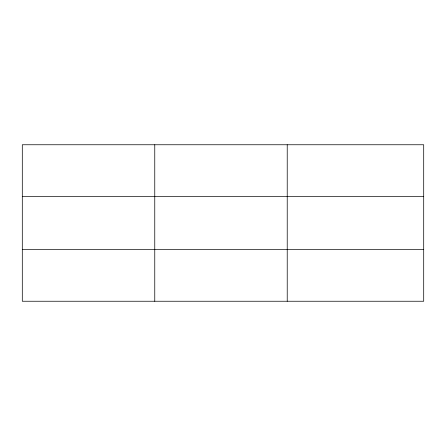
<?xml version="1.0" encoding="UTF-8"?>
<svg xmlns="http://www.w3.org/2000/svg" width="446" height="446" viewBox="0 0 446 446"><rect width="100%" height="100%" fill="white"/><g stroke="black" fill="none" stroke-linecap="round" stroke-linejoin="round"><path stroke-width="0.67" d="M154.762 144.755L154.762 301.245M287.224 144.755L287.224 301.245M423.7 196.396L423.7 144.755L22.3 144.755L22.3 301.245L423.7 301.245L423.7 196.396L22.3 196.396M22.3 249.604L423.7 249.604"/></g></svg>
